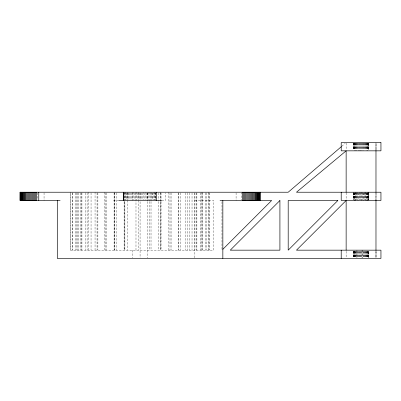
<?xml version="1.0" encoding="UTF-8"?>
<svg xmlns="http://www.w3.org/2000/svg" width="401" height="401" viewBox="0 0 401 401"><rect width="100%" height="100%" fill="white"/><g stroke="black" fill="none" stroke-linecap="round" stroke-linejoin="round"><path stroke-width="0.3" stroke-dasharray="2 1.5" d="M375.978 250.926L375.978 257.848L376.018 250.164M341.863 146.225L345.186 143.373M113.463 200.5L118.175 200.5M161.768 200.5L165.493 200.5L165.493 192.816M194.811 200.5L213.698 200.5L213.698 250.164L70.591 250.164L70.591 192.224M376.018 149.653L376.018 143.152L375.978 150.836L375.978 142.561M376.018 251.347L376.018 257.848M375.978 192.224L375.978 200.189M368.529 149.653L368.509 143.152L368.464 149.653M368.529 200.5L368.509 192.224L368.464 199.909M368.529 257.848L368.509 251.347L368.464 257.848M368.384 143.152L368.384 149.653M368.384 192.816L368.384 199.909M368.384 251.347L368.384 257.848M368.273 143.152L368.273 149.653M368.273 192.224L368.273 199.909M368.273 251.347L368.273 257.848M368.133 143.152L368.133 149.653M368.133 192.816L368.133 200.5M368.133 251.347L368.133 257.848M367.963 143.152L367.963 149.653M367.963 192.816L367.963 200.5M367.963 251.347L367.963 257.848M367.757 143.152L367.757 149.653M367.757 192.816L367.757 200.5M367.757 251.347L367.757 257.848M367.532 143.152L367.532 150.836M367.532 192.224L367.532 200.5M367.532 251.347L367.532 257.848M367.271 143.152L367.271 149.653M367.271 192.816L367.271 200.5M367.271 251.347L367.271 257.848M366.99 143.152L366.99 150.836M366.99 192.816L366.99 199.909M366.99 251.347L366.99 257.848M366.679 143.152L366.679 149.653M366.679 192.816L366.679 200.5M366.679 251.347L366.679 257.848M366.344 143.152L366.344 149.653M366.344 192.816L366.344 200.5M366.344 251.347L366.344 257.848M365.988 143.152L365.988 149.653M365.988 192.816L365.988 200.5M365.988 251.347L365.988 257.848M365.612 143.152L365.612 149.653M365.612 192.224L365.612 199.909M365.612 251.347L365.612 257.848M365.216 143.152L365.216 149.653M365.216 192.224L365.216 200.5M365.216 251.347L365.216 257.848M364.805 143.152L364.805 149.653M364.805 192.816L364.805 199.909M364.805 251.347L364.805 257.848M364.374 143.152L364.374 149.653M364.374 192.224L364.374 199.909M364.374 251.347L364.374 257.848M363.928 143.152L363.928 149.653M363.928 192.816L363.928 199.909M363.928 251.347L363.928 257.848M363.471 143.152L363.471 149.653M363.471 192.816L363.471 200.5M363.471 251.347L363.471 257.848M363.005 143.152L363.005 150.836M363.005 192.816L363.005 200.5M363.005 251.347L363.005 257.848M362.529 143.152L362.529 149.653M362.529 192.224L362.529 199.909M362.529 250.164L362.529 257.848M362.048 143.152L362.048 149.653M362.048 192.816L362.048 199.909M362.048 250.164L362.048 257.848M361.567 143.152L361.567 149.653M361.567 192.224L361.567 200.5M361.567 251.347L361.567 257.848M361.075 143.152L361.075 150.836M361.075 192.224L361.075 200.5M361.075 251.347L361.075 257.848M360.589 143.152L360.589 150.836M360.589 192.816L360.589 199.909M360.589 251.347L360.589 257.848M360.103 143.152L360.103 149.653M360.103 192.224L360.103 199.909M360.103 251.347L360.103 257.848M359.622 143.152L359.622 149.653M359.622 192.224L359.622 199.909M359.622 251.347L359.622 257.848M359.151 143.152L359.151 150.836M359.151 192.816L359.151 199.909M359.151 251.347L359.151 257.848M358.684 143.152L358.684 150.836M358.684 192.816L358.684 199.909M358.684 251.347L358.684 257.848M358.228 143.152L358.228 149.653M358.228 192.816L358.228 200.5M358.228 251.347L358.228 257.848M357.782 143.152L357.782 149.653M357.782 192.816L357.782 199.909M357.782 251.347L357.782 257.848M357.351 143.152L357.351 149.653M357.351 192.224L357.351 200.5M357.351 251.347L357.351 257.848M356.94 143.152L356.94 149.653M356.94 192.816L356.94 199.909M356.94 250.164L356.94 257.848M356.544 143.152L356.544 150.836M356.544 192.816L356.544 199.909M356.544 251.347L356.544 257.848M356.168 143.152L356.168 149.653M356.168 192.224L356.168 199.909M356.168 251.347L356.168 257.848M355.812 143.152L355.812 149.653M355.812 192.224L355.812 200.5M355.812 251.347L355.812 257.848M355.476 143.152L355.476 149.653M355.476 192.224L355.476 200.5M355.476 251.347L355.476 257.848M355.166 143.152L355.166 150.836M355.166 192.816L355.166 200.5M355.166 251.347L355.166 257.848M354.885 143.152L354.885 150.836M354.885 192.816L354.885 200.5M354.885 251.347L354.885 257.848M354.624 143.152L354.624 149.653M354.624 192.816L354.624 199.909M354.624 251.347L354.624 257.848M354.399 143.152L354.399 149.653M354.399 192.816L354.399 200.5M354.399 251.347L354.399 257.848M354.193 143.152L354.193 149.653M354.193 192.816L354.193 200.5M354.193 251.347L354.193 257.848M354.023 143.152L354.023 149.653M354.023 192.816L354.023 200.5M354.023 251.347L354.023 257.848M353.882 143.152L353.882 149.653M353.882 192.816L353.882 199.909M353.882 251.347L353.882 257.848M353.772 143.152L353.772 149.653M353.772 192.816L353.772 199.909M353.772 251.347L353.772 257.848M353.692 143.152L353.692 149.653M353.692 192.816L353.692 199.909M353.692 251.347L353.692 257.848M353.627 143.152L353.642 149.653M353.642 192.224L353.627 199.909M353.642 251.347L353.627 257.848M346.138 143.152L346.138 149.653M346.138 192.816L346.138 199.909M346.138 251.347L346.138 257.848M241.377 192.224L241.377 199.909M236.089 192.816L236.089 200.5M221.979 201.743L221.979 250.164M209.673 192.846L209.673 250.164M208.981 192.846L208.981 250.164M208.565 192.224L208.565 250.164M206.5 192.846L206.5 250.164M205.683 192.846L205.683 250.164M202.299 192.224L202.299 250.164M202.064 192.846L202.064 250.164M201.101 192.224L201.101 250.164M200.279 192.846L200.279 250.164M196.891 192.846L196.891 250.164M196.49 192.846L196.49 250.164M194.941 192.846L194.941 250.164M194.811 192.816L194.811 258.439M192.034 192.846L192.034 250.164M189.217 192.846L189.217 250.164M187.357 192.846L187.357 250.164M185.828 192.846L185.828 250.164M180.671 192.846L180.671 250.164M178.55 192.846L178.55 250.164M178.405 192.846L178.405 250.164M171.072 192.846L171.072 250.164M169.979 192.846L169.979 250.164M168.746 192.224L168.746 250.164M161.047 192.846L161.047 200.946M161.047 201.568L161.047 250.164M160.781 192.846L160.781 200.946M160.781 201.568L160.781 250.164M160.676 192.224L160.676 250.164M158.2 192.846L158.2 200.946M158.2 201.568L158.2 250.164M155.568 192.816L155.568 199.909M155.398 192.816L155.398 200.5M155.152 192.224L155.152 199.909M154.671 192.224L154.671 199.909M154.129 192.224L154.129 199.909M153.528 192.224L153.528 199.909M152.871 192.816L152.871 199.909M152.154 192.816L152.154 199.909M151.388 192.224L151.388 199.909M151.022 192.846L151.022 200.946M151.017 201.568L151.022 250.164M150.575 192.224L150.575 199.909M149.713 192.224L149.738 200.946M149.738 201.568L149.738 250.164M148.816 192.224L148.816 199.909M147.874 192.816L147.874 199.909M147.518 192.816L147.518 200.5M147.528 250.164L147.528 257.848M147.182 192.846L147.182 200.946M147.182 201.568L147.182 250.164M146.906 192.816L146.906 199.909M145.904 192.224L145.904 199.909M144.876 192.816L144.876 199.909M143.829 192.224L143.829 199.909M142.771 192.816L142.771 199.909M141.693 192.816L141.693 199.909M140.616 192.816L140.616 199.909M140.074 192.816L140.074 199.909M140.074 201.748L140.074 257.818M139.528 192.816L139.528 199.909M138.556 192.224L138.556 199.698M138.556 200.32L138.556 250.164M138.45 192.816L138.45 199.909M137.378 192.816L137.378 199.909M136.315 192.224L136.315 199.909M135.984 192.224L135.984 250.164M135.267 192.816L135.267 199.909M134.24 192.816L134.24 199.909M133.237 192.224L133.237 199.909M132.626 192.816L132.626 200.5M132.626 250.164L132.626 257.848M132.27 192.224L132.27 199.909M131.327 192.816L131.327 199.909M130.43 192.816L130.43 199.909M129.568 192.816L129.568 199.909M128.756 192.816L128.756 199.909M127.989 192.816L127.989 199.909M127.413 192.224L127.413 199.698M127.413 200.32L127.413 250.164M127.272 192.816L127.272 199.909M126.616 192.816L126.616 199.909M126.014 192.816L126.014 199.909M125.473 192.224L125.473 199.909M124.992 192.224L124.992 199.909M124.886 192.224L124.886 250.164M124.581 192.816L124.581 199.909M124.185 201.568L124.185 250.164M124.109 201.568L124.109 250.164M116.596 192.846L116.596 250.164M114.681 192.846L114.681 250.164M114.185 192.224L114.185 250.164M114.09 192.846L114.09 250.164M106.385 192.846L106.385 250.164M105.839 192.846L105.839 250.164M104.155 192.224L104.155 250.164M97.884 192.846L97.884 250.164M97.052 192.846L97.052 250.164M95.052 192.224L95.052 250.164M91.052 192.846L91.052 250.164M88.827 192.224L88.827 250.164M87.117 192.846L87.117 250.164M85.503 192.846L85.503 250.164M81.934 192.846L81.934 250.164M81.368 192.846L81.368 250.164M80.556 192.846L80.556 250.164M78.771 192.846L78.771 250.164M77.789 192.846L77.789 250.164M76.546 192.846L76.546 250.164M75.533 192.846L75.533 250.164M72.802 192.846L72.802 250.164M72.185 192.846L72.185 250.164M70.797 192.224L70.797 250.164M44.055 192.816L44.055 200.5M37.689 192.816L37.689 199.909M376.018 192.816L375.978 199.909L376.018 192.816"/><path stroke-width="0.6" d="M222.856 249.287L271.642 200.5L220.024 200.5M341.386 146.631L288.194 192.224L20.05 192.224M60.12 200.5L20.05 200.5L20.085 192.224M118.651 200.5L161.498 200.5M375.978 150.701L375.978 192.224M375.978 200.189L375.978 250.299M346.138 192.224L346.138 150.836L296.474 192.224L380.95 192.224L380.95 200.5L341.206 200.5L341.206 192.224M346.138 250.164L346.138 200.5L296.474 250.164L380.95 250.164L380.95 258.439L57.298 258.439L57.298 200.5M341.206 250.164L341.206 258.439M260.094 192.224L260.059 200.5M259.953 192.224L259.953 200.5M259.778 192.224L259.778 200.5M259.527 192.224L259.527 200.5M259.216 192.224L259.216 200.5M258.835 192.224L258.835 200.5M258.384 192.224L258.384 200.5M257.878 192.224L257.878 200.5M257.302 192.224L257.302 200.5M256.675 192.224L256.675 200.5M255.983 192.224L255.983 200.5M255.247 192.224L255.247 200.5M254.455 192.224L254.455 200.5M253.617 192.224L253.617 200.5M252.735 192.224L252.735 200.5M251.818 192.224L251.818 200.5M250.861 192.224L250.861 200.5M249.873 192.224L249.873 200.5M248.861 192.224L248.861 200.5M247.823 192.224L247.823 200.5M246.77 192.224L246.77 200.5M245.698 192.224L245.698 200.5M244.62 192.224L244.62 200.5M243.537 192.224L243.537 200.5M242.455 192.224L242.455 200.5M222.846 200.5L222.846 258.439M156.626 192.224L156.626 200.5M123.658 192.224L123.658 200.5M123.583 192.224L123.583 200.5M38.767 192.224L38.767 200.5M36.606 192.224L36.606 200.5M35.524 192.224L35.524 200.5M34.446 192.224L34.446 200.5M33.373 192.224L33.373 200.5M32.321 192.224L32.321 200.5M31.283 192.224L31.283 200.5M30.27 192.224L30.27 200.5M29.283 192.224L29.283 200.5M28.326 192.224L28.326 200.5M27.408 192.224L27.408 200.5M26.526 192.224L26.526 200.5M25.689 192.224L25.689 200.5M24.897 192.224L24.897 200.5M24.16 192.224L24.16 200.5M23.469 192.224L23.469 200.5M22.842 192.224L22.842 200.5M22.266 192.224L22.266 200.5M21.759 192.224L21.759 200.5M21.308 192.224L21.308 200.5M20.927 192.224L20.927 200.5M20.616 192.224L20.616 200.5M20.366 192.224L20.366 200.5M20.19 192.224L20.19 200.5M279.918 200.5L230.254 250.164L279.918 250.164L279.918 200.5M337.858 200.5L288.194 250.164L288.194 200.5L337.858 200.5M380.95 142.561L341.206 142.561L341.206 150.836L380.95 150.836L380.95 142.561"/></g></svg>
